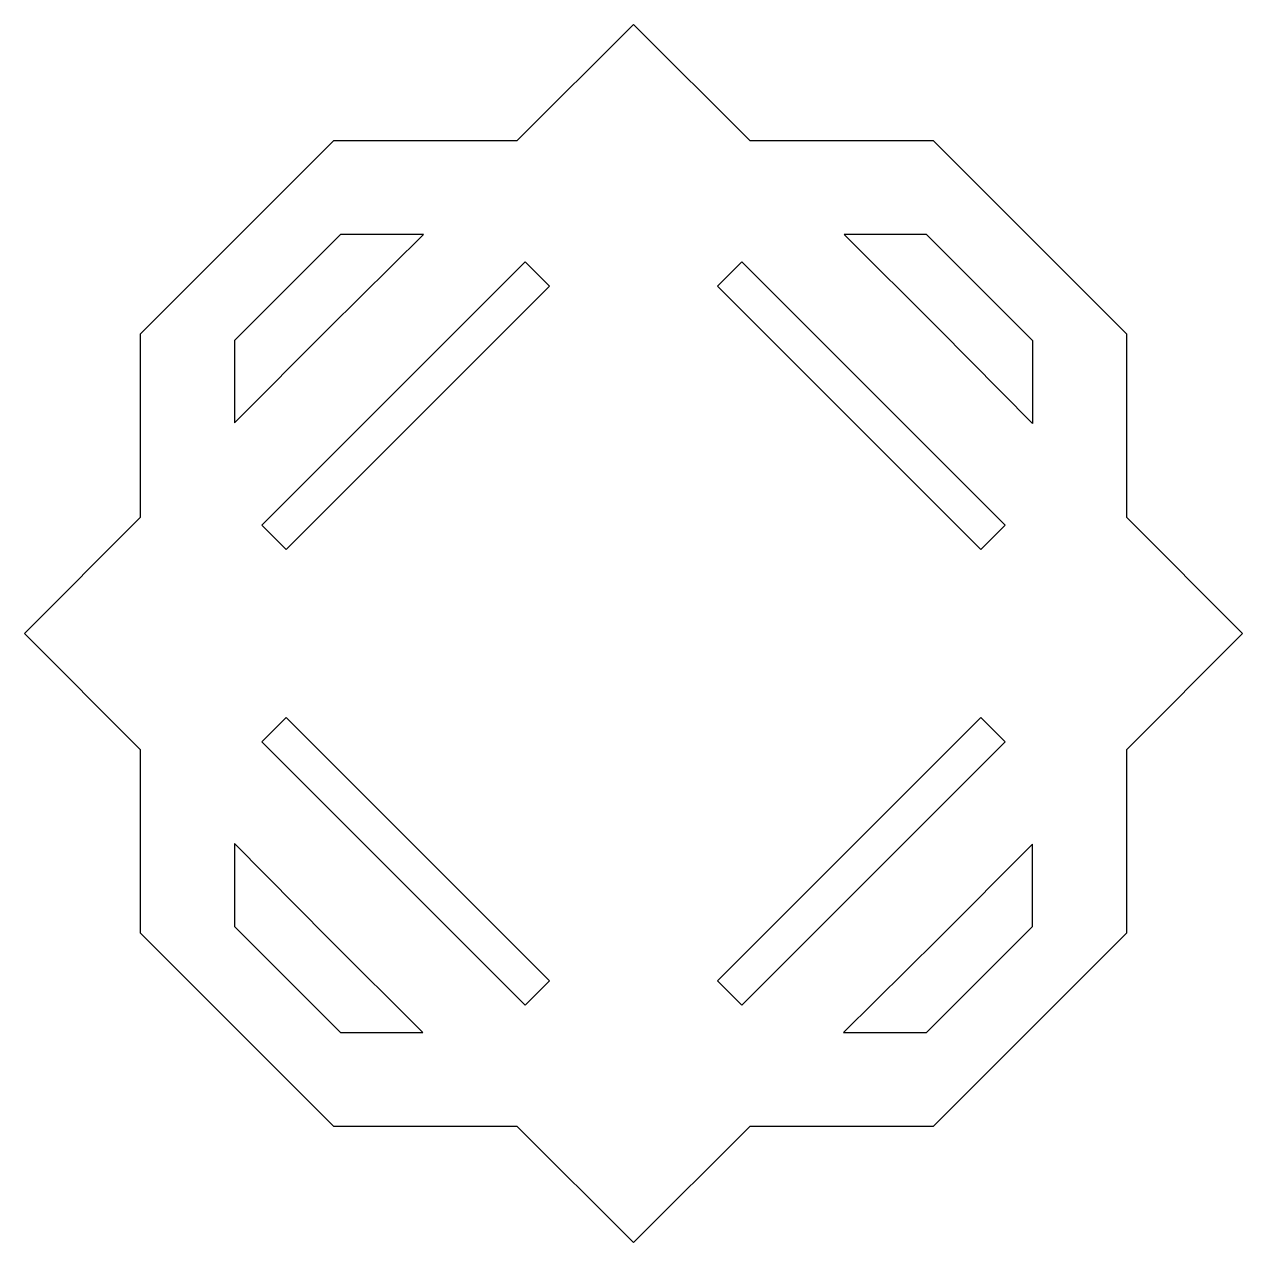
# Model space of a CAD drawing. Header units: millimetres. Extents: x -30.7 to 30.7, y -30.7 to 30.7.
import ezdxf

# ---------------------------------------------------------------- set-up
doc = ezdxf.new("R2010")
doc.units = ezdxf.units.MM
doc.layers.get('0').update_dxf_attribs({"linetype": 'CONTINUOUS'})

msp = doc.modelspace()

# ---------------------------------------------------------------- linework, layer by layer
for p, q in [((-5.859, 24.842), (0, 30.701)), ((0, 30.701), (5.859, 24.842)), ((-24.842, 15.102), (-15.102, 24.842)), ((-15.102, 24.842), (-5.859, 24.842)), ((5.859, 24.842), (15.102, 24.842)), ((15.102, 24.842), (24.842, 15.102)), ((10.61, 20.11), (15.37, 15.37)), ((14.774, 20.11), (10.61, 20.11)), ((14.774, 20.11), (20.11, 14.774)), ((15.37, 15.37), (20.11, 10.591)), ((-24.842, 5.859), (-24.842, 15.102)), ((20.11, 14.774), (20.11, 10.591)), ((24.842, 15.102), (24.842, 5.859)), ((-30.701, 0), (-24.842, 5.859)), ((24.842, 5.859), (30.701, 0)), ((-24.842, -5.859), (-30.701, 0)), ((30.701, 0), (24.842, -5.859)), ((-24.842, -15.102), (-24.842, -5.859)), ((24.842, -5.859), (24.842, -15.102)), ((-15.102, -24.842), (-24.842, -15.102)), ((24.842, -15.102), (15.102, -24.842)), ((-5.859, -24.842), (-15.102, -24.842)), ((0, -30.701), (-5.859, -24.842)), ((5.859, -24.842), (0, -30.701)), ((15.102, -24.842), (5.859, -24.842))]:
    msp.add_line(p, q)
for points in [[(-20.11, 10.61), (-15.37, 15.37), (-10.591, 20.11), (-14.774, 20.11), (-20.11, 14.774)], [(-18.728, 5.457), (-5.457, 18.728), (-4.234, 17.505), (-17.505, 4.234)], [(4.234, 17.505), (5.457, 18.728), (18.728, 5.457), (17.505, 4.234)], [(-5.457, -18.728), (-18.728, -5.457), (-17.505, -4.234), (-4.234, -17.505)], [(18.728, -5.457), (5.457, -18.728), (4.234, -17.505), (17.505, -4.234)], [(-10.61, -20.11), (-15.37, -15.37), (-20.11, -10.591), (-20.11, -14.774), (-14.774, -20.11)], [(20.11, -10.61), (15.37, -15.37), (10.591, -20.11), (14.774, -20.11), (20.11, -14.774)]]:
    msp.add_lwpolyline(points, close=True)

doc.saveas('drawing.dxf')
